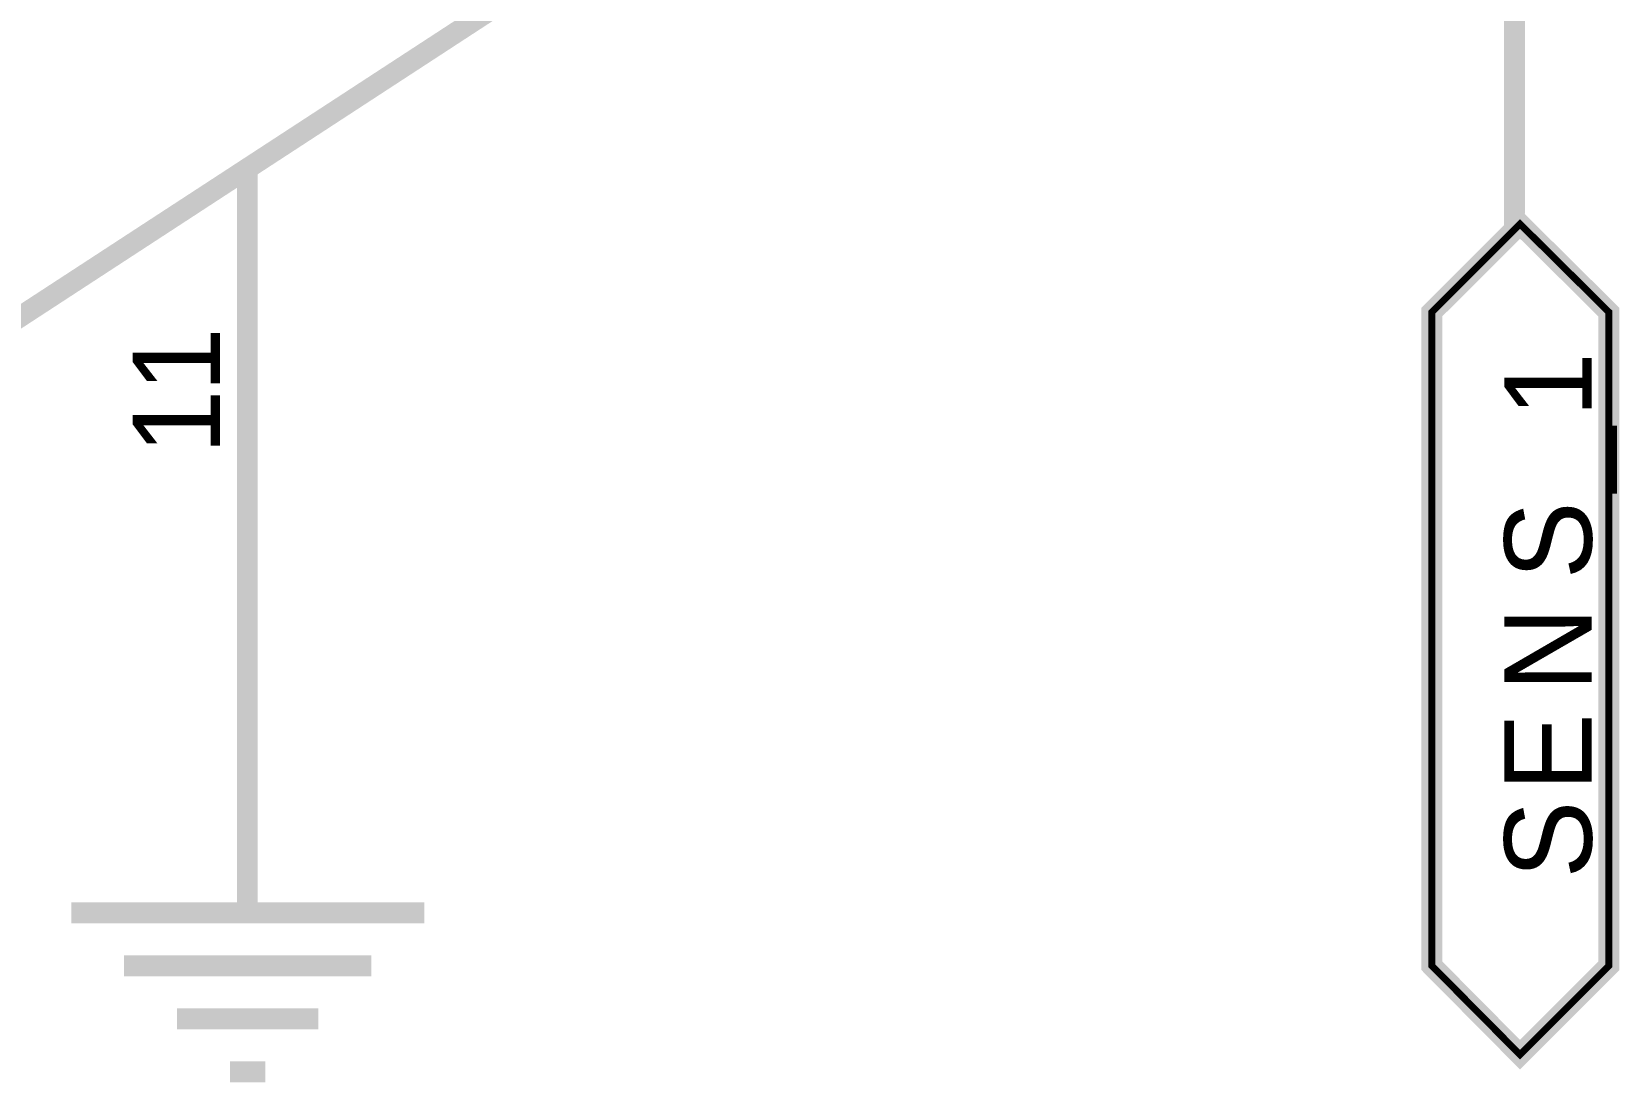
# Model space of a CAD drawing. Header units: millimetres. Extents: x 0 to 800, y 0 to 567.
# Drawn here: x 107.14 to 129.95, y 498.45 to 513.54 of the extents above; entities that cross this region are included whole.
import ezdxf

# ---------------------------------------------------------------- set-up
doc = ezdxf.new("R2010")
doc.units = ezdxf.units.MM
doc.layers.add('Sheet', color=255, linetype='Continuous')

msp = doc.modelspace()

# ---------------------------------------------------------------- linework, layer by layer
at = {"layer": 'Sheet', "const_width": 0.3}
for points in [[(115.714, 515.149), (104.212, 507.646)], [(128.448, 515.16), (128.448, 510.781), (128.527, 510.781)], [(110.238, 511.543), (110.238, 507.041)], [(110.238, 503.423), (110.238, 507.041)], [(110.238, 503.423), (110.238, 500.881)], [(107.707, 500.881), (112.78, 500.881)], [(108.468, 500.12), (112.018, 500.12)], [(109.23, 499.358), (111.257, 499.358)], [(109.991, 498.597), (110.495, 498.597)]]:
    msp.add_lwpolyline(points, dxfattribs=at)
at = {"layer": 'Sheet'}
for const_width in [0.3, 0.0991]:
    msp.add_lwpolyline([(129.803, 500.12), (128.527, 498.843), (127.261, 500.12), (127.261, 509.516), (128.527, 510.781), (129.803, 509.516), (129.803, 500.12)], close=True, dxfattribs=dict(at, const_width=const_width))

# ---------------------------------------------------------------- texts
for s, p in [('1', (109.846, 508.362)), ('1', (129.557, 508.004)), ('1', (109.846, 507.466)), ('_', (129.557, 506.929)), ('S', (129.557, 505.675)), ('N', (129.557, 504.062)), ('E', (129.557, 502.628)), ('S', (129.557, 501.374))]:
    msp.add_text(s, height=1.254, rotation=90, dxfattribs=at).set_placement(p)

doc.saveas('drawing.dxf')
